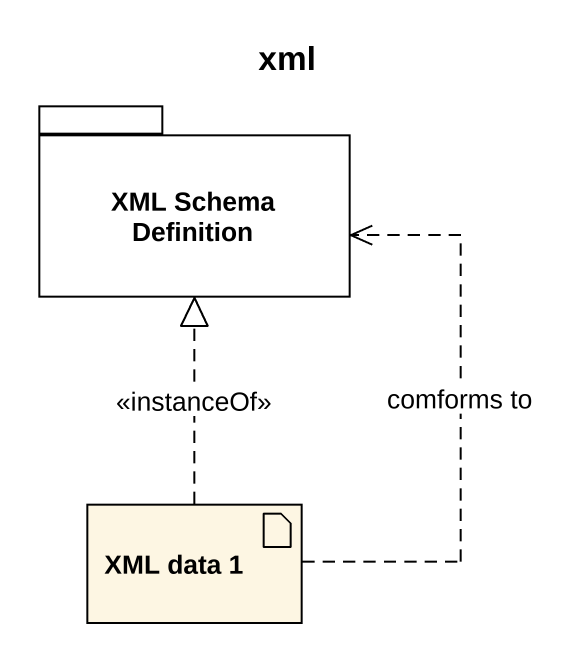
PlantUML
@startuml
title xml
package "XML Schema Definition" as XML_Schema_Definition {
}
artifact "XML data 1" as XML_data_1
XML_data_1 .up.|> XML_Schema_Definition : <<instanceOf>>
XML_data_1 .up.> XML_Schema_Definition : comforms to
@enduml
